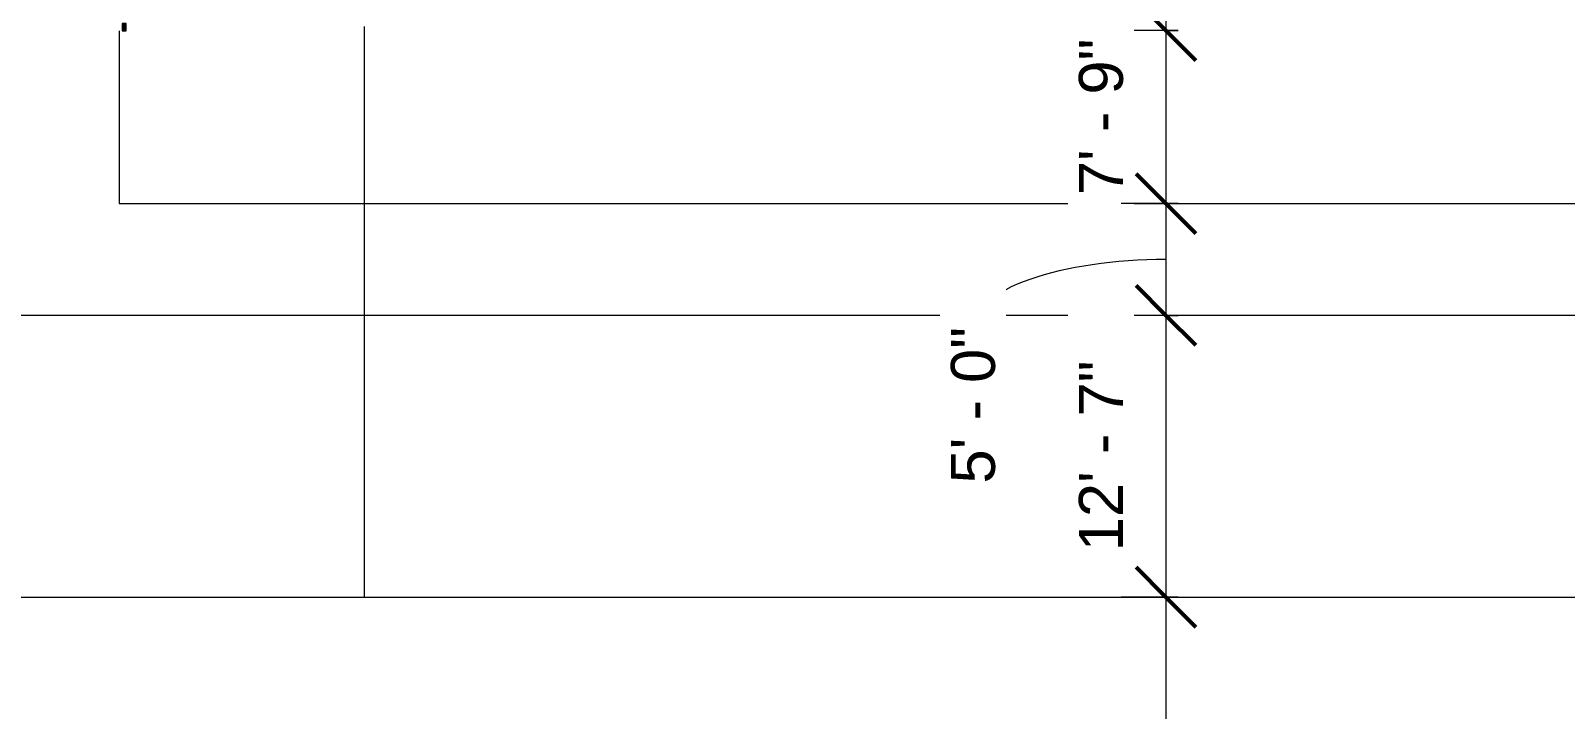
# Model space of a CAD drawing. Header units: inches. Extents: x 20461 to 27285, y -26063 to -19005.
# Drawn here: x 22010 to 22833, y -23163 to -22799 of the extents above; entities that cross this region are included whole.
import ezdxf

# ---------------------------------------------------------------- set-up
doc = ezdxf.new("R2010")
doc.units = ezdxf.units.IN
doc.header["$MEASUREMENT"] = 0
for name, color, linetype, lineweight in [('A-ANNO-DIMS', 211, 'Continuous', 9), ('A-ANNO-DIMS-256', 211, 'Continuous', 9), ('A-DETL', 90, 'Continuous', 9), ('A-GLAZ-CWMG', 51, 'Continuous', 9), ('Conc', 7, 'Continuous', 9), ('EOP-PR', 4, 'Continuous', 9), ('G-ANNO-TEXT', 231, 'Continuous', 9)]:
    doc.layers.add(name, color=color, linetype=linetype, lineweight=lineweight)
doc.styles.add('Arial_1', font='arial.ttf', dxfattribs={"height": 23.60479})
doc.dimstyles.new('Linear_-_3_32__Arial', dxfattribs={"dimscale": 12, "dimtxt": 24, "dimasz": 2.666667, "dimexe": 2, "dimexo": 1.333333, "dimgap": 1.333333, "dimtad": 1, "dimdec": 0, "dimzin": 1, "dimdsep": 46, "dimlunit": 4, "dimtxsty": 'Arial_1', "dimblk1": 'OBLIQUE', "dimblk2": 'OBLIQUE', "dimsah": 1, "dimcen": 0.09, "dimdle": 2, "dimazin": 0, "dimtfac": 1, "dimtdec": 4, "dimtix": 1, "dimtmove": 1, "dimatfit": 3, "dimfxl": 1, "dimtvp": 1, "dimtfill": 1, "dimfrac": 2, "dimtolj": 1, "dimtzin": 0, "dimarcsym": 2})
doc.dimstyles.new('Linear_-_3_32__Arial_1', dxfattribs={"dimscale": 12, "dimtxt": 24, "dimasz": 2.666667, "dimexe": 2, "dimexo": 1.333333, "dimgap": 1.333333, "dimtad": 1, "dimdec": 0, "dimzin": 1, "dimdsep": 46, "dimlunit": 4, "dimtxsty": 'Arial_1', "dimblk1": 'OBLIQUE', "dimblk2": 'OBLIQUE', "dimsah": 1, "dimcen": 0.09, "dimdle": 2, "dimazin": 0, "dimtfac": 1, "dimtdec": 4, "dimtix": 1, "dimtmove": 0, "dimatfit": 3, "dimfxl": 1, "dimtvp": 1, "dimtfill": 1, "dimfrac": 2, "dimtolj": 1, "dimtzin": 0, "dimarcsym": 2})

# ---------------------------------------------------------------- blocks, each defined once
blk = doc.blocks.new('Rectangular Mullion - Rectangular Mullion 1-827436-Site Plan - Phase 1')
at = {"layer": 'A-GLAZ-CWMG'}
blk.add_hatch(color=256, dxfattribs=at).paths.add_polyline_path([(-2, -2), (-2, 2), (0, 2), (0, -2)], flags=0)
at = {"layer": 'A-GLAZ-CWMG', "lineweight": 13}
for p, q in [((-2, 2), (0, 2)), ((-2, -2), (-2, 2)), ((0, 2), (0, -2)), ((0, -2), (-2, -2))]:
    blk.add_line(p, q, dxfattribs=at)
blk = doc.blocks.new('DIMBLOCK78-Site Plan - Phase 1')
at = {"layer": 'A-ANNO-DIMS-256'}
for p, q in [((22618.51, -22775.3), (22618.51, -22892.07)), ((22625.14, -22799.3), (22594.51, -22799.3)), ((22618.51, -22799.3), (22625.14, -22799.3)), ((22625.14, -22892.07), (22594.51, -22892.07)), ((22618.51, -22892.07), (22625.14, -22892.07))]:
    blk.add_line(p, q, dxfattribs=at)
at = {"layer": 'A-ANNO-DIMS-256', "lineweight": 50}
for p, q in [((22618.51, -22799.3), (22602.51, -22783.3)), ((22618.51, -22799.3), (22634.51, -22815.3)), ((22618.51, -22892.07), (22602.51, -22876.07)), ((22618.51, -22892.07), (22634.51, -22908.07))]:
    blk.add_line(p, q, dxfattribs=at)
at = {"layer": 'A-ANNO-DIMS-256', "color": 0, "insert": (22571.89, -22887.59), "char_height": 23.605, "width": 100.5785, "attachment_point": 1, "rotation": 90, "line_spacing_factor": 0.938532, "style": 'Arial_1', "bg_fill": 3, "box_fill_scale": 1.25, "bg_fill_color": 0, "bg_fill_transparency": 0}
blk.add_mtext('7\' - 9"', dxfattribs=at)
blk = doc.blocks.new('_Oblique')
at = {"color": 0, "linetype": 'ByBlock', "lineweight": -2}
blk.add_line((-0.5, -0.5), (0.5, 0.5), dxfattribs=at)
blk = doc.blocks.new('DIMBLOCK79-Site Plan - Phase 1')
at = {"layer": 'A-ANNO-DIMS-256', "lineweight": 50}
for p, q in [((22618.51, -22892.07), (22602.51, -22876.07)), ((22618.51, -22892.07), (22634.51, -22908.07)), ((22618.51, -22952.07), (22602.51, -22936.07)), ((22618.51, -22952.07), (22634.51, -22968.07))]:
    blk.add_line(p, q, dxfattribs=at)
at = {"layer": 'A-ANNO-DIMS-256'}
for p, q in [((22625.14, -22892.07), (22594.51, -22892.07)), ((22618.51, -22892.07), (22618.51, -22952.07)), ((22618.51, -22892.07), (22625.14, -22892.07)), ((22625.14, -22952.07), (22594.51, -22952.07)), ((22618.51, -22952.07), (22625.14, -22952.07))]:
    blk.add_line(p, q, dxfattribs=at)
blk.add_ellipse((22618.51, -22958.36), major_axis=(103.04, 0), ratio=0.352213, start_param=1.570796, end_param=3.141593, dxfattribs=at)
at = {"layer": 'A-ANNO-DIMS-256', "color": 0, "insert": (22503.31, -23042.18), "char_height": 23.605, "width": 100.5785, "attachment_point": 1, "rotation": 90, "line_spacing_factor": 0.938532, "style": 'Arial_1', "bg_fill": 3, "box_fill_scale": 1.25, "bg_fill_color": 0, "bg_fill_transparency": 0}
blk.add_mtext('5\' - 0"', dxfattribs=at)
blk = doc.blocks.new('DIMBLOCK80-Site Plan - Phase 1')
at = {"layer": 'A-ANNO-DIMS-256', "lineweight": 50}
for p, q in [((22618.51, -22952.07), (22602.51, -22936.07)), ((22618.51, -22952.07), (22634.51, -22968.07)), ((22618.51, -23103.09), (22602.51, -23087.09)), ((22618.51, -23103.09), (22634.51, -23119.09))]:
    blk.add_line(p, q, dxfattribs=at)
at = {"layer": 'A-ANNO-DIMS-256'}
for p, q in [((22625.14, -22952.07), (22594.51, -22952.07)), ((22618.51, -22952.07), (22618.51, -23103.09)), ((22618.51, -22952.07), (22625.14, -22952.07)), ((22625.14, -23103.09), (22594.51, -23103.09)), ((22618.51, -23103.09), (22625.14, -23103.09))]:
    blk.add_line(p, q, dxfattribs=at)
at = {"layer": 'A-ANNO-DIMS-256', "color": 0, "insert": (22571.89, -23078.53), "char_height": 23.605, "width": 122.2892, "attachment_point": 1, "rotation": 90, "line_spacing_factor": 0.938532, "style": 'Arial_1', "bg_fill": 3, "box_fill_scale": 1.25, "bg_fill_color": 0, "bg_fill_transparency": 0}
blk.add_mtext('12\' - 7"', dxfattribs=at)
blk = doc.blocks.new('DIMBLOCK81-Site Plan - Phase 1')
at = {"layer": 'A-ANNO-DIMS-256', "lineweight": 50}
for p, q in [((22618.51, -23103.09), (22602.51, -23087.09)), ((22618.51, -23103.09), (22634.51, -23119.09)), ((22618.51, -23391.09), (22602.51, -23375.09)), ((22618.51, -23391.09), (22634.51, -23407.09))]:
    blk.add_line(p, q, dxfattribs=at)
at = {"layer": 'A-ANNO-DIMS-256'}
for p, q in [((22625.14, -23103.09), (22594.51, -23103.09)), ((22618.51, -23103.09), (22618.51, -23415.09)), ((22618.51, -23103.09), (22625.14, -23103.09)), ((22625.14, -23391.09), (22594.51, -23391.09)), ((22618.51, -23391.09), (22625.14, -23391.09))]:
    blk.add_line(p, q, dxfattribs=at)
at = {"layer": 'A-ANNO-DIMS-256', "color": 0, "insert": (22571.89, -23298.04), "char_height": 23.605, "width": 122.2892, "attachment_point": 1, "rotation": 90, "line_spacing_factor": 0.938532, "style": 'Arial_1', "bg_fill": 3, "box_fill_scale": 1.25, "bg_fill_color": 0, "bg_fill_transparency": 0}
blk.add_mtext('24\' - 0"', dxfattribs=at)

msp = doc.modelspace()

# ---------------------------------------------------------------- linework, layer by layer
at = {"layer": 'A-DETL'}
msp.add_line((22189.015225, -23103.085554), (22189.015225, -22797.17781), dxfattribs=at)
at = {"layer": 'Conc'}
for p, q in [((22057.515225, -22799.42781), (22057.515225, -22892.067479)), ((22057.515225, -22892.067479), (24099.015225, -22892.067479)), ((26285.490625, -22952.067479), (21911.235225, -22952.067479))]:
    msp.add_line(p, q, dxfattribs=at)
at = {"layer": 'EOP-PR'}
msp.add_line((21875.235225, -23103.085554), (23200.60772, -23103.085554), dxfattribs=at)
at = {"layer": 'G-ANNO-TEXT', "color": 145}
for centre, radius, start in [((22149.550479, -22886.906582), 336.857055, 135.289040178), ((22149.550479, -22953.462583), 270.301054, 153.970640794)]:
    msp.add_arc(centre, radius, start, 270, dxfattribs=at)

# ---------------------------------------------------------------- block references
at = {"layer": 'A-GLAZ-CWMG', "extrusion": (0, 0, -1)}
msp.add_blockref('Rectangular Mullion - Rectangular Mullion 1-827436-Site Plan - Phase 1', (-22059.265225, -22797.42781), dxfattribs=at)

# ---------------------------------------------------------------- next in the draw order: dimensions: what is measured, and where the dimension line sits
at = {"layer": 'A-ANNO-DIMS'}
dim = msp.add_linear_dim(base=(22618.50816, -22892.067479), p1=(22641.135577, -22799.30281), p2=(22641.135577, -22892.067479), angle=90, dimstyle='Linear_-_3_32__Arial_1', override={"dimpost": '<>', "dimfxl": 92.764669}, dxfattribs=at)
dim.commit()
dim.dimension.update_dxf_attribs({"geometry": 'DIMBLOCK78-Site Plan - Phase 1', "text_midpoint": (22590.456192, -22845.685145)})

# ---------------------------------------------------------------- next in the draw order: dimensions: what is measured, and where the dimension line sits
dim = msp.add_linear_dim(base=(22618.50816, -22952.067479), p1=(22641.135577, -22892.067479), p2=(22641.135577, -22952.067479), angle=90, dimstyle='Linear_-_3_32__Arial', override={"dimpost": '<>', "dimfxl": 60}, dxfattribs=at)
dim.commit()
dim.dimension.update_dxf_attribs({"geometry": 'DIMBLOCK79-Site Plan - Phase 1', "text_midpoint": (22519.044897, -22991.886112), "dimtype": 160, "text_rotation": 90})

# ---------------------------------------------------------------- next in the draw order: dimensions: what is measured, and where the dimension line sits
dim = msp.add_linear_dim(base=(22618.50816, -23103.085554), p1=(22641.135577, -22952.067479), p2=(22641.135577, -23103.085554), angle=90, dimstyle='Linear_-_3_32__Arial_1', override={"dimpost": '<>', "dimfxl": 151.018075}, dxfattribs=at)
dim.commit()
dim.dimension.update_dxf_attribs({"geometry": 'DIMBLOCK80-Site Plan - Phase 1', "text_midpoint": (22590.65746, -23027.576516)})

# ---------------------------------------------------------------- next in the draw order: dimensions: what is measured, and where the dimension line sits
dim = msp.add_linear_dim(base=(22618.50816, -23391.085554), p1=(22641.135577, -23103.085554), p2=(22641.135577, -23391.085554), angle=90, dimstyle='Linear_-_3_32__Arial_1', override={"dimpost": '<>', "dimfxl": 288}, dxfattribs=at)
dim.commit()
dim.dimension.update_dxf_attribs({"geometry": 'DIMBLOCK81-Site Plan - Phase 1', "text_midpoint": (22590.456192, -23247.085554)})

doc.saveas('drawing.dxf')
